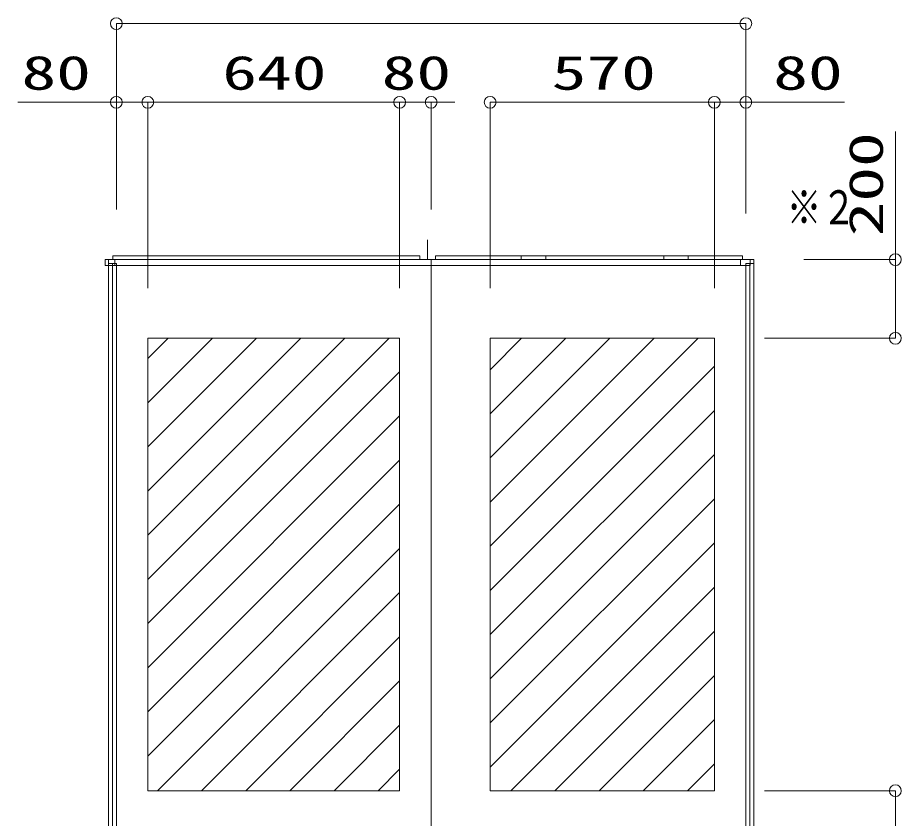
# Model space of a CAD drawing. Units: millimetres on the paper. Extents: x -305 to 305, y -152 to 152.
# Drawn here: x -159.9 to -114.98, y 47.65 to 88.35 of the extents above; entities that cross this region are included whole.
import ezdxf
from ezdxf.enums import TextEntityAlignment as Align

# ---------------------------------------------------------------- set-up
doc = ezdxf.new("R2010")
doc.units = ezdxf.units.MM
doc.layers.add('0-0_0', color=7, linetype='Continuous', lineweight=9)
doc.layers.add('0-1_VIEW0002', color=7, linetype='Continuous', lineweight=9)
doc.styles.add('ＭＳ ゴシック', font='')
doc.styles.get('ＭＳ ゴシック').set_extended_font_data('MS Gothic')

# ---------------------------------------------------------------- blocks, each defined once
blk = doc.blocks.new('_ORIGIN')
at = {"layer": '0-0_0'}
blk.add_line((0, 0), (-1, 0), dxfattribs=at)
blk.add_circle((0, 0), 0.5, dxfattribs=at)

msp = doc.modelspace()

# ---------------------------------------------------------------- linework, layer by layer
at = {"layer": '0-0_0'}
for p, q in [((-153.281, 59.793), (-141.021, 72.053)), ((-153.281, 62.038), (-143.266, 72.053)), ((-153.281, 64.283), (-145.511, 72.053)), ((-153.281, 66.528), (-147.756, 72.053)), ((-153.281, 68.773), (-150.001, 72.053)), ((-153.281, 71.018), (-152.246, 72.053)), ((-135.881, 61.478), (-125.306, 72.053)), ((-135.881, 63.723), (-127.551, 72.053)), ((-135.881, 65.968), (-129.796, 72.053)), ((-135.881, 68.213), (-132.041, 72.053)), ((-135.881, 70.458), (-134.286, 72.053)), ((-135.881, 59.232), (-124.481, 70.633)), ((-153.281, 57.548), (-140.481, 70.348)), ((-135.881, 56.987), (-124.481, 68.387)), ((-153.281, 55.303), (-140.481, 68.103)), ((-135.881, 54.742), (-124.481, 66.142)), ((-153.281, 53.058), (-140.481, 65.858)), ((-135.881, 52.497), (-124.481, 63.897)), ((-153.281, 50.813), (-140.481, 63.613)), ((-135.881, 50.252), (-124.481, 61.652)), ((-152.796, 49.053), (-140.481, 61.368)), ((-134.835, 49.053), (-124.481, 59.407)), ((-150.55, 49.053), (-140.481, 59.123)), ((-132.59, 49.053), (-124.481, 57.162)), ((-148.305, 49.053), (-140.481, 56.877)), ((-130.345, 49.053), (-124.481, 54.917)), ((-146.06, 49.053), (-140.481, 54.632)), ((-128.1, 49.053), (-124.481, 52.672)), ((-143.815, 49.053), (-140.481, 52.387)), ((-125.855, 49.053), (-124.481, 50.427)), ((-141.57, 49.053), (-140.481, 50.142))]:
    msp.add_line(p, q, dxfattribs=at)
at = {"layer": '0-1_VIEW0002'}
for p, q in [((-154.881, 78.793), (-154.881, 88.053)), ((-154.281, 88.053), (-123.481, 88.053)), ((-122.881, 78.793), (-122.881, 88.053)), ((-154.881, 84.053), (-159.896, 84.053)), ((-155.481, 84.053), (-156.081, 84.053)), ((-154.881, 78.593), (-154.881, 84.053)), ((-154.881, 84.053), (-153.281, 84.053)), ((-153.281, 75.593), (-153.281, 84.053)), ((-153.281, 74.593), (-153.281, 84.053)), ((-152.681, 84.053), (-141.081, 84.053)), ((-152.681, 84.053), (-152.081, 84.053)), ((-141.081, 84.053), (-141.681, 84.053)), ((-140.481, 75.593), (-140.481, 84.053)), ((-140.481, 74.593), (-140.481, 84.053)), ((-138.881, 84.053), (-140.481, 84.053)), ((-138.881, 78.593), (-138.881, 84.053)), ((-138.281, 84.053), (-137.681, 84.053)), ((-135.881, 74.593), (-135.881, 84.053)), ((-135.281, 84.053), (-125.081, 84.053)), ((-125.081, 84.053), (-125.681, 84.053)), ((-124.481, 75.593), (-124.481, 84.053)), ((-124.481, 74.593), (-124.481, 84.053)), ((-124.481, 84.053), (-122.881, 84.053)), ((-122.281, 84.053), (-121.681, 84.053)), ((-115.28, 76.053), (-115.28, 82.569)), ((-139.057, 77.053), (-139.057, 76.053)), ((-155.457, 76.053), (-155.457, 75.753)), ((-155.457, 76.053), (-122.657, 76.053)), ((-155.281, 36.933), (-155.281, 76.053)), ((-155.281, 76.053), (-122.481, 76.053)), ((-155.057, 76.253), (-155.057, 76.053)), ((-155.057, 76.253), (-139.457, 76.253)), ((-154.957, 76.053), (-154.957, 75.753)), ((-139.457, 76.253), (-139.457, 76.053)), ((-138.881, 36.116), (-138.881, 76.053)), ((-138.657, 76.253), (-138.657, 76.053)), ((-138.657, 76.253), (-123.057, 76.253)), ((-134.297, 76.053), (-134.297, 76.253)), ((-133.057, 76.253), (-133.057, 76.053)), ((-127.057, 76.253), (-127.057, 76.053)), ((-125.817, 76.253), (-125.817, 76.053)), ((-123.157, 76.053), (-123.157, 75.753)), ((-123.057, 76.253), (-123.057, 76.053)), ((-122.657, 76.053), (-122.657, 75.753)), ((-122.481, 36.933), (-122.481, 76.053)), ((-119.941, 76.053), (-115.28, 76.053)), ((-155.457, 75.753), (-122.657, 75.753)), ((-154.881, 75.853), (-155.281, 75.853)), ((-155.081, 36.133), (-155.081, 75.853)), ((-154.881, 44.173), (-154.881, 75.853)), ((-122.881, 36.133), (-122.881, 75.853)), ((-122.481, 75.853), (-122.881, 75.853)), ((-122.681, 36.133), (-122.681, 75.853)), ((-115.28, 75.453), (-115.28, 72.653)), ((-140.481, 49.053), (-140.481, 72.053)), ((-135.881, 49.053), (-135.881, 72.053)), ((-135.881, 72.053), (-124.481, 72.053)), ((-124.481, 49.053), (-124.481, 72.053)), ((-121.941, 72.053), (-115.28, 72.053)), ((-153.281, 49.053), (-140.481, 49.053)), ((-135.881, 49.053), (-124.481, 49.053)), ((-121.941, 49.053), (-115.28, 49.053)), ((-115.28, 48.453), (-115.28, 36.653))]:
    msp.add_line(p, q, dxfattribs=at)
for points in [[(-122.881, 78.393), (-122.881, 84.053), (-117.867, 84.053)], [(-153.281, 49.053), (-153.281, 72.053), (-140.481, 72.053)]]:
    msp.add_lwpolyline(points, dxfattribs=at)

# ---------------------------------------------------------------- block references
at = {"layer": '0-1_VIEW0002', "xscale": 0.6, "yscale": 0.6}
for p, rotation in [((-154.881, 88.053), 180), ((-153.281, 84.053), 180), ((-153.281, 84.053), 180), ((-138.881, 84.053), 180), ((-135.881, 84.053), 180), ((-122.881, 84.053), 180), ((-115.28, 76.053), 90), ((-115.28, 72.053), 270), ((-115.28, 49.053), 90)]:
    msp.add_blockref('_ORIGIN', p, dxfattribs=dict(at, rotation=rotation))
for p in [(-122.881, 88.053), (-154.881, 84.053), (-140.481, 84.053), (-140.481, 84.053), (-124.481, 84.053), (-124.481, 84.053)]:
    msp.add_blockref('_ORIGIN', p, dxfattribs=at)

# ---------------------------------------------------------------- texts
at = {"layer": '0-1_VIEW0002', "style": 'ＭＳ ゴシック'}
for s, width, p in [('80', 1.5, (-159.703, 84.17)), ('640', 1.5, (-149.495, 84.17)), ('80', 1.5, (-141.394, 84.17)), ('570', 1.5, (-132.752, 84.17)), ('80', 1.5, (-121.488, 84.17)), ('※２', 0.75, (-120.811, 77.328))]:
    msp.add_text(s, height=1.73, dxfattribs=dict(at, width=width)).set_placement(p, align=Align.BOTTOM_LEFT)
at = {"layer": '0-1_VIEW0002', "style": 'ＭＳ ゴシック', "width": 1.5}
msp.add_text('200', height=1.73, rotation=90, dxfattribs=at).set_placement((-115.397, 77.233), align=Align.BOTTOM_LEFT)

doc.saveas('drawing.dxf')
